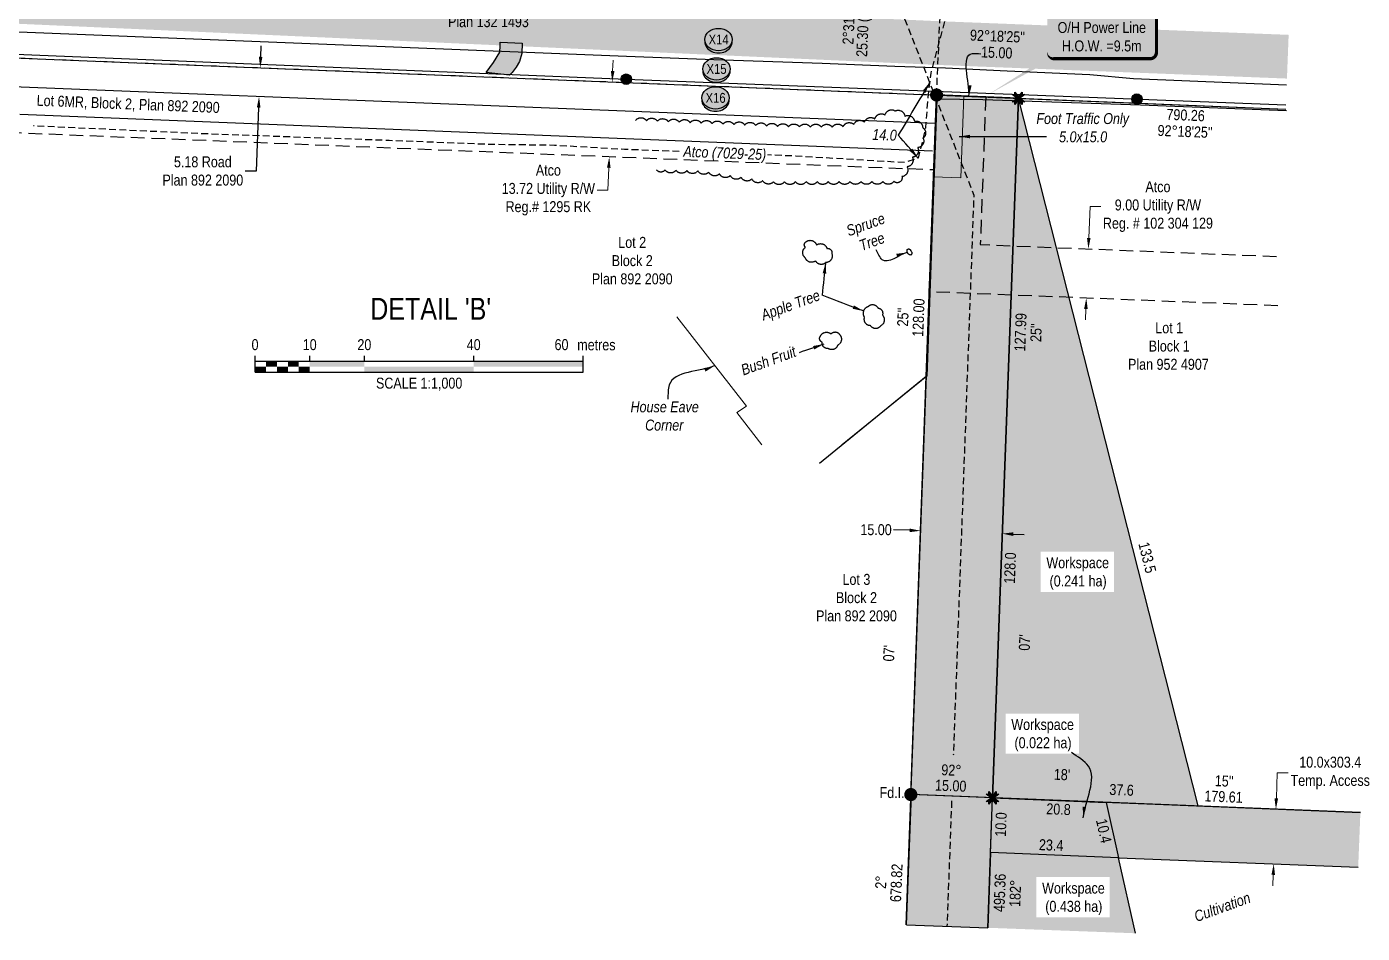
# Model space of a CAD drawing. Extents: x 309252 to 321570, y 5809412 to 5814891.
# Drawn here: x 313446 to 314667, y 5813408 to 5814236 of the extents above; entities that cross this region are included whole.
import ezdxf
from ezdxf.enums import TextEntityAlignment as Align

# ---------------------------------------------------------------- set-up
doc = ezdxf.new("R2010")
doc.units = 0
doc.header["$LTSCALE"] = 5
doc.header["$PDSIZE"] = 0.5
for name, pattern in [('0', [1, 1, 0]), ('foc-ACCESSROAD', [3.75, 2.5, -1.25]), ('foc-FLOWLINE', [3.75, 2.5, -1.25]), ('foc-TIELINE', [1.875, 1.25, -0.625]), ('UG_PIPE', [1.875, 1.25, -0.625])]:
    doc.linetypes.add(name, pattern=pattern)
doc.layers.get('Defpoints').update_dxf_attribs({"color": 9})
for name, color, linetype in [('AS-FENCE', 48, 'foc-FENCE'), ('AS-PIPE-UG', 44, 'UG_PIPE'), ('AS-PIPE-UG-T', 44, 'Continuous'), ('AS-POWER', 104, 'foc-POWER'), ('AS-POWER-EXISTING-PP', 72, 'Continuous'), ('AS-POWER-T', 104, 'Continuous'), ('AS-ROADS', 254, 'Continuous'), ('AS-TELEPHONE', 224, 'foc-TEL'), ('DETAIL-T', 7, 'Continuous'), ('F-AR', 190, 'foc-ACCESSROAD'), ('F-EZE', 190, 'foc-FLOWLINE'), ('L-BD', 7, 'Continuous'), ('L-BD1', 253, 'Continuous'), ('L-MON', 1, 'Continuous'), ('L-SEC', 7, 'Continuous'), ('L-SECLBL', 7, 'Continuous'), ('L-TIE', 7, 'foc-TIELINE'), ('L-TITLEDB', 4, 'Continuous'), ('L-TITLEDB-T', 4, 'Continuous'), ('P-CROSSINGS', 250, 'Continuous'), ('P-PROPOSED', 10, 'Continuous'), ('P-PROPOSED-H', 21, 'Continuous'), ('P-TEMP-H', 41, 'Continuous'), ('P-TEMP_ACCESS ROAD', 46, 'Continuous'), ('P-TXT', 4, 'Continuous'), ('T-BUSH', 110, '0'), ('T-BUSH-T', 110, 'Continuous'), ('T-TIE', 201, 'foc-TIELINE')]:
    doc.layers.add(name, color=color, linetype=linetype)
for name, color, linetype, lineweight in [('AS-GENERAL', 48, 'Continuous', 18), ('F-EZE-T', 190, 'Continuous', 9), ('P-TEMP-T', 46, 'Continuous', 18), ('T-TEXT', 48, 'Continuous', 18), ('T-TIE-T', 201, 'Continuous', 18)]:
    doc.layers.add(name, color=color, linetype=linetype, lineweight=lineweight)
doc.styles.add('175L', font='ARIALN.TTF', dxfattribs={"height": 20})
doc.styles.add('80', font='ARIALN.TTF', dxfattribs={"height": 10})
doc.styles.add('80CG', font='ARIALN.TTF', dxfattribs={"height": 10})
doc.styles.add('80L', font='ARIALN.TTF', dxfattribs={"height": 10})
doc.styles.add('80LS', font='ARIALNI.TTF', dxfattribs={"height": 10})
doc.styles.add('Crossing', font='ARIALN.TTF', dxfattribs={"height": 10})
doc.styles.add('foc-LtypeFont', font='ARIALN.TTF', dxfattribs={"height": 7.35})
doc.linetypes.add('foc-FENCE', pattern='A,10,-1,["X",foc-LtypeFont,S=0.2,R=0,X=-0.625,Y=-0.75],-1.24', length=12.24)
doc.linetypes.add('foc-POWER', pattern='A,6,-1,["P",foc-LtypeFont,S=0.2,R=0,X=-0.625,Y=-0.75],-1.24,4', length=12.24)
doc.linetypes.add('foc-TEL', pattern='A,2,-1,["T",foc-LtypeFont,S=0.2,R=0,X=-0.425,Y=-0.75],-1.24,8', length=12.24)
doc.dimstyles.new('Compass 5 000', dxfattribs={"dimscale": 5, "dimtxt": 9, "dimasz": 2, "dimexe": 0.2, "dimexo": 0.0625, "dimgap": 0.5, "dimtad": 0, "dimtih": 1, "dimtoh": 1, "dimzin": 0, "dimdsep": 46, "dimtxsty": '80CG', "dimcen": 0.1, "dimse1": 1, "dimse2": 1, "dimclrd": 256, "dimclrt": 256, "dimaunit": 1, "dimadec": 4, "dimazin": 0, "dimtfac": 0.06, "dimtofl": 0, "dimtmove": 0, "dimatfit": 1, "dimfxl": 0.2, "dimtolj": 1, "dimtzin": 0, "dimlwd": -1, "dimarcsym": 0})

# ---------------------------------------------------------------- blocks, each defined once
blk = doc.blocks.new('*D477')
at = {"layer": 'Defpoints', "color": 0, "transparency": 16777216}
for p in [(313919.1, 5814314.6), (314041.1, 5814309.7), (314040.1, 5814283.9)]:
    blk.add_point(p, dxfattribs=at)
at = {"layer": 'L-TITLEDB', "transparency": 16777216}
for p, q in [((313919.5, 5814324.6), (313919.9, 5814334.6)), ((313917.7, 5814278.8), (313916.5, 5814249.2)), ((313916.5, 5814249.2), (313906.5, 5814249.2))]:
    blk.add_line(p, q, dxfattribs=at)
for points in [[(313917.9, 5814324.7), (313921.2, 5814324.6), (313919.1, 5814314.6)], [(313916, 5814278.9), (313919.3, 5814278.7), (313918.1, 5814288.8)]]:
    blk.add_solid(points, dxfattribs=at)
at = {"layer": 'L-TITLEDB', "transparency": 16777216, "insert": (313867.8, 5814249.2), "char_height": 10, "attachment_point": 5, "style": '80CG'}
blk.add_mtext('\\A1;5.18 Road\\PPlan 132 1493', dxfattribs=at)
blk = doc.blocks.new('POWERPOLE')
h = blk.add_hatch(color=255)
edge = h.paths.add_edge_path()
edge.add_arc((0, 0), 0.96, 0, 360)
at = {"linetype": 'Continuous'}
for p, q in [((0.68, -0.68), (-0.68, 0.68)), ((-0.68, -0.68), (0.68, 0.68))]:
    blk.add_line(p, q, dxfattribs=at)
blk.add_circle((0, 0), 0.96, dxfattribs=at)
blk = doc.blocks.new('fdia')
at = {"color": 255, "const_width": 1}
blk.add_lwpolyline([(-0.5, 0, 1), (0.5, 0, 1)], format="xyb", close=True, dxfattribs=at)
blk = doc.blocks.new('Fdiaa')
blk.add_blockref('fdia', (0, 0))
blk = doc.blocks.new('fdib')
at = {"color": 1, "const_width": 1.6}
blk.add_lwpolyline([(-0.4, 0, 1), (0.4, 0, 1)], format="xyb", close=True, dxfattribs=at)
at = {"color": 1}
blk.add_circle((0, 0), 0.8, dxfattribs=at)
blk = doc.blocks.new('Fdibb')
blk.add_blockref('fdib', (0, 0))
blk = doc.blocks.new('fdicc')
for name in ['Fdibb', 'Fdiaa']:
    blk.add_blockref(name, (0, 0))
blk = doc.blocks.new('FDI')
blk.add_blockref('fdicc', (0, 0))
blk = doc.blocks.new('*U325')
at = {"color": 0}
for p, q in [((-150, 0), (-150, 15)), ((-100, 10), (-100, 15)), ((-50, 10), (-50, 15)), ((50, 10), (50, 15)), ((150.2, 0), (150.2, 15)), ((-150, 10), (150.2, 10)), ((-150, 0), (150.2, 0))]:
    blk.add_line(p, q, dxfattribs=at)
for points in [[(-150, 5), (-140, 5), (-150, 0), (-140, 0)], [(-140, 10), (-130, 10), (-140, 5), (-130, 5)], [(-130, 5), (-120, 5), (-130, 0), (-120, 0)], [(-120, 10), (-110, 10), (-120, 5), (-110, 5)], [(-110, 5), (-100, 5), (-110, 0), (-100, 0)], [(-100, 10), (-50, 10), (-100, 5), (-50, 5)], [(-50, 5), (50, 5), (-50, 0), (50, 0)], [(50, 10), (150.2, 10), (50, 5), (150.2, 5)]]:
    blk.add_solid(points, dxfattribs=at)
at = {"color": 0, "style": '80'}
blk.add_text('metres', height=10, dxfattribs=at).set_placement((162.2, 20), align=Align.CENTER)
at = {"color": 0, "char_height": 10, "style": '80'}
for s, insert, attachment_point in [('0', (-150, 30.2), 2), ('10', (-100, 30.2), 2), ('20', (-50, 30.2), 2), ('40', (50, 30.2), 2), ('60', (136.7, 30.2), 3), ('SCALE 1:1,000', (0.1, -5), 2)]:
    blk.add_mtext(s, dxfattribs=dict(at, insert=insert, attachment_point=attachment_point))
blk = doc.blocks.new('*D486')
at = {"layer": 'Defpoints', "color": 0, "transparency": 16777216}
for p in [(313706.9, 5814196.9), (313658, 5814172.5), (313705.9, 5814170.6)]:
    blk.add_point(p, dxfattribs=at)
at = {"layer": 'L-TITLEDB-T', "transparency": 16777216}
for p, q in [((313659.5, 5814208.8), (313659.9, 5814218.8)), ((313657.6, 5814162.5), (313655.3, 5814104.4)), ((313655.3, 5814104.4), (313645.3, 5814104.4))]:
    blk.add_line(p, q, dxfattribs=at)
for points in [[(313657.8, 5814208.9), (313661.1, 5814208.7), (313659.1, 5814198.8)], [(313656, 5814162.5), (313659.3, 5814162.4), (313658, 5814172.5)]]:
    blk.add_solid(points, dxfattribs=at)
at = {"layer": 'L-TITLEDB-T', "transparency": 16777216, "insert": (313606.6, 5814104.4), "char_height": 10, "attachment_point": 5, "style": '80CG'}
blk.add_mtext('\\A1;5.18 Road\\PPlan 892 2090', dxfattribs=at)
blk = doc.blocks.new('TEMP')
h = blk.add_hatch(color=255)
h.dxf.hatch_style = 1
h.paths.add_polyline_path([(0, 0.25), (-0.67, 1.15), (-0.67, 0.67), (-1.15, 0.67), (-0.25, 0), (-1.15, -0.67), (-0.67, -0.67), (-0.67, -1.15), (0, -0.25), (0.67, -1.15), (0.67, -0.67), (1.15, -0.67), (0.25, 0), (1.15, 0.67), (0.67, 0.67), (0.67, 1.15)])
h.paths.add_polyline_path([(0.57, 0.85), (0.57, 0.57), (0.85, 0.57), (0.08, 0), (0.85, -0.57), (0.57, -0.57), (0.57, -0.85), (0, -0.08), (-0.57, -0.85), (-0.57, -0.57), (-0.85, -0.57), (-0.08, 0), (-0.85, 0.57), (-0.57, 0.57), (-0.57, 0.85), (0, 0.08)], flags=16)
h = blk.add_hatch(color=1)
h.dxf.hatch_style = 1
h.paths.add_polyline_path([(0, 0.08), (-0.57, 0.85), (-0.57, 0.57), (-0.85, 0.57), (-0.08, 0), (-0.85, -0.57), (-0.57, -0.57), (-0.57, -0.85), (0, -0.08), (0.57, -0.85), (0.57, -0.57), (0.85, -0.57), (0.08, 0), (0.85, 0.57), (0.57, 0.57), (0.57, 0.85)])
at = {"color": 1}
for p, q in [((-0.08, 0), (0.08, 0)), ((0, 0.08), (0, -0.08))]:
    blk.add_line(p, q, dxfattribs=at)
at = {"color": 255, "flags": 128}
blk.add_lwpolyline([(-0.25, 0), (-1.15, 0.67), (-0.67, 0.67), (-0.67, 1.15), (0, 0.25), (0.67, 1.15), (0.67, 0.67), (1.15, 0.67), (0.25, 0), (1.15, -0.67), (0.67, -0.67), (0.67, -1.15), (0, -0.25), (-0.67, -1.15), (-0.67, -0.67), (-1.15, -0.67)], close=True, dxfattribs=at)
at = {"color": 1, "flags": 128}
blk.add_lwpolyline([(-0.08, 0), (-0.85, 0.57), (-0.57, 0.57), (-0.57, 0.85), (0, 0.08), (0.57, 0.85), (0.57, 0.57), (0.85, 0.57), (0.08, 0), (0.85, -0.57), (0.57, -0.57), (0.57, -0.85), (0, -0.08), (-0.57, -0.85), (-0.57, -0.57), (-0.85, -0.57)], close=True, dxfattribs=at)
blk = doc.blocks.new('*D499')
at = {"layer": 'Defpoints', "color": 0, "transparency": 16777216}
for p in [(314588, 5813521), (314632.6, 5813519.2), (314630.6, 5813469.2)]:
    blk.add_point(p, dxfattribs=at)
at = {"layer": 'P-TEMP-T', "transparency": 16777216}
for p, q in [((314588.4, 5813531), (314589.3, 5813554.2)), ((314589.3, 5813554.2), (314599.3, 5813554.2)), ((314585.6, 5813461), (314585.1, 5813451))]:
    blk.add_line(p, q, dxfattribs=at)
for points in [[(314586.7, 5813531), (314590, 5813530.9), (314588, 5813521)], [(314583.9, 5813461.1), (314587.2, 5813461), (314586, 5813471)]]:
    blk.add_solid(points, dxfattribs=at)
at = {"layer": 'P-TEMP-T', "transparency": 16777216, "insert": (314637.7, 5813554.2), "char_height": 10, "attachment_point": 5, "style": '80CG'}
blk.add_mtext('\\A1;10.0x303.4\\PTemp. Access', dxfattribs=at)
blk = doc.blocks.new('*D528')
at = {"layer": 'Defpoints', "color": 0, "transparency": 16777216}
for p in [(314416.5, 5814033.2), (314483.5, 5814030.5), (314481.7, 5813985.6)]:
    blk.add_point(p, dxfattribs=at)
at = {"layer": 'F-EZE-T', "transparency": 16777216}
for p, q in [((314416.9, 5814043.2), (314418, 5814071.9)), ((314418, 5814071.9), (314428, 5814071.9)), ((314414.2, 5813978.3), (314413.8, 5813968.3))]:
    blk.add_line(p, q, dxfattribs=at)
for points in [[(314415.2, 5814043.3), (314418.5, 5814043.2), (314416.5, 5814033.2)], [(314412.6, 5813978.3), (314415.9, 5813978.2), (314414.6, 5813988.3)]]:
    blk.add_solid(points, dxfattribs=at)
at = {"layer": 'F-EZE-T', "transparency": 16777216, "insert": (314480.1, 5814071.9), "char_height": 10, "attachment_point": 5, "style": '80CG'}
blk.add_mtext('\\A1;Atco\\P9.00 Utility R/W\\PReg. # 102 304 129', dxfattribs=at)
blk = doc.blocks.new('xing2')
h = blk.add_hatch(color=50)
h.dxf.hatch_style = 1
edge = h.paths.add_edge_path()
edge.add_ellipse((0, 0), major_axis=(-12.5, 0), ratio=0.816297, start_angle=0, end_angle=360)
h = blk.add_hatch(color=250)
h.dxf.hatch_style = 1
edge = h.paths.add_edge_path()
edge.add_ellipse((0, -2), major_axis=(-12.5, 0), ratio=0.816297, start_angle=0, end_angle=180)
edge.add_line((12.5, -2), (12.5, 0))
edge.add_ellipse((0, 0), major_axis=(-12.5, 0), ratio=0.816297, start_angle=0, end_angle=180, ccw=False)
edge.add_line((-12.5, 0), (-12.5, -2))
at = {"color": 250}
blk.add_ellipse((0, 0), major_axis=(-12.5, 0), ratio=0.816297, dxfattribs=at)
blk.add_ellipse((0, -2), major_axis=(-12.5, 0), ratio=0.816297, start_param=0, end_param=3.141593, dxfattribs=at)
at = {"color": 250, "style": 'Crossing'}
blk.add_attdef('CROSSING', text='', height=9, dxfattribs=at).set_placement((0.1, 0), align=Align.MIDDLE_CENTER)
at = {"color": 250, "style": 'Crossing', "flags": 1}
for tag, p in [('OWNER', (0.1, -12.5)), ('DESCRIPTION', (0.1, -25.8)), ('LOCATION', (0.1, -39.3)), ('DWG_REF', (0.1, -52.8))]:
    blk.add_attdef(tag, text='', height=9, dxfattribs=at).set_placement(p, align=Align.MIDDLE_CENTER)
blk = doc.blocks.new('*D851')
at = {"layer": 'Defpoints', "color": 0, "transparency": 16777216}
for p in [(313961.1, 5814186.7), (313958.4, 5814118.1), (313978.3, 5814117.3)]:
    blk.add_point(p, dxfattribs=at)
at = {"layer": 'F-EZE-T', "transparency": 16777216}
for p, q in [((313981.4, 5814195.9), (313981.8, 5814205.8)), ((313977.9, 5814107.3), (313977.1, 5814087)), ((313977.1, 5814087), (313967.1, 5814087))]:
    blk.add_line(p, q, dxfattribs=at)
for points in [[(313979.8, 5814195.9), (313983.1, 5814195.8), (313981, 5814185.9)], [(313976.2, 5814107.4), (313979.5, 5814107.3), (313978.3, 5814117.3)]]:
    blk.add_solid(points, dxfattribs=at)
at = {"layer": 'F-EZE-T', "transparency": 16777216, "insert": (313922.6, 5814087), "char_height": 10, "attachment_point": 5, "style": '80CG'}
blk.add_mtext('\\A1;Atco\\P13.72 Utility R/W\\PReg.# 1295 RK', dxfattribs=at)
blk = doc.blocks.new('*D961')
at = {"layer": 'Defpoints', "color": 0, "transparency": 16777216}
for p in [(314264.5, 5813816.3), (314339.3, 5813813.5), (314263, 5813775.6)]:
    blk.add_point(p, dxfattribs=at)
at = {"layer": 'P-TXT', "transparency": 16777216}
for p, q in [((314253, 5813776), (314238.2, 5813776.5)), ((314347.8, 5813772.5), (314357.8, 5813772.1))]:
    blk.add_line(p, q, dxfattribs=at)
for points in [[(314253.1, 5813777.6), (314252.9, 5813774.3), (314263, 5813775.6)], [(314347.9, 5813774.2), (314347.8, 5813770.8), (314337.8, 5813772.9)]]:
    blk.add_solid(points, dxfattribs=at)
at = {"layer": 'P-TXT', "transparency": 16777216, "insert": (314222.3, 5813776.5), "char_height": 10, "attachment_point": 5, "style": '80CG'}
blk.add_mtext('\\A1;15.00', dxfattribs=at)
blk = doc.blocks.new('*U964')
h = blk.add_hatch(color=255)
edge = h.paths.add_edge_path()
edge.add_line((-44, -28.5), (44, -28.5))
edge.add_arc((44, -22.5), 6, 270, 360)
edge.add_line((50, -22.5), (50, 21))
edge.add_arc((44, 21), 6, 0, 90)
edge.add_line((44, 27), (-44, 27))
edge.add_arc((-44, 21), 6, 90, 180)
edge.add_line((-50, 21), (-50, -22.5))
edge.add_arc((-44, -22.5), 6, 180, 270)
at = {"color": 104, "flags": 128}
blk.add_lwpolyline([(-44, -28.5, 3, 3, 0), (44, -28.5, 3, 3, 0.414214), (50, -22.5, 3, 3, 0), (50, 21, 3, 0, 0.414214), (44, 27, 0, 0, 0), (-44, 27, 0, 0, 0.414214), (-50, 21, 0, 0, 0), (-50, -22.5, 0, 3, 0.414214)], format="xyseb", close=True, dxfattribs=at)
blk.add_lwpolyline([(-104.8, -61.7, 0, 7.5, 0), (0, 0, 0, 0, 0)], format="xyseb", dxfattribs=at)
at = {"color": 104, "style": '80'}
blk.add_attdef('ENTER_TEXT_001', (-26.8, -4.9), '', height=10, dxfattribs=at)

msp = doc.modelspace()

# ---------------------------------------------------------------- hatches: boundary and pattern name
at = {"layer": 'AS-ROADS'}
h = msp.add_hatch(color=256, dxfattribs=at)
h.dxf.hatch_style = 1
h.paths.add_polyline_path([(313865.85, 5814194.413), (313872.535, 5814203.766), (313878.149, 5814213.118), (313878.417, 5814218.997), (313878.417, 5814222.203), (313898.737, 5814221.402), (313898.202, 5814211.782), (313896.063, 5814204.568), (313893.122, 5814199.223), (313889.379, 5814194.413), (313886.973, 5814192.009)])
at = {"layer": 'P-PROPOSED-H'}
h = msp.add_hatch(color=256, dxfattribs=at)
h.dxf.hatch_style = 1
h.paths.add_polyline_path([(314249.513, 5813415.426), (314324.455, 5813412.646), (314328.86, 5813531.407), (314352.581, 5814170.897), (314277.648, 5814173.915), (314276.688, 5814148.036), (314275.761, 5814123.055), (314258.451, 5813656.382)])
at = {"layer": 'P-TEMP-H'}
h = msp.add_hatch(color=256, dxfattribs=at)
h.dxf.hatch_style = 1
h.paths.add_polyline_path([(314328.86, 5813531.407), (314516.772, 5813523.979), (314352.581, 5814170.897)])
h = msp.add_hatch(color=256, dxfattribs=at)
h.dxf.hatch_style = 1
h.paths.add_polyline_path([(314444.054, 5813476.735), (314327.007, 5813481.446), (314328.86, 5813531.407), (314432.623, 5813527.323)])
h = msp.add_hatch(color=256, dxfattribs=at)
h.dxf.hatch_style = 1
h.paths.add_polyline_path([(314663.247, 5813467.913), (314665.257, 5813517.868), (314432.623, 5813527.323), (314444.054, 5813476.735)])
h = msp.add_hatch(color=256, dxfattribs=at)
h.dxf.hatch_style = 1
h.paths.add_polyline_path([(314444.054, 5813476.735), (314327.007, 5813481.446), (314324.455, 5813412.646), (314459.669, 5813407.63)])

# ---------------------------------------------------------------- linework, layer by layer
at = {"layer": 'AS-FENCE', "flags": 128}
for points in [[(314597.613, 5814159.412), (314464.227, 5814164.614), (314319.813, 5814169.445), (314277.958, 5814170.105), (314268.631, 5813916.848), (314191.333, 5813854.124)], [(314250.201, 5813415.4), (314254.698, 5813534.625)], [(314254.703, 5813534.655), (314665.272, 5813518.23)]]:
    msp.add_lwpolyline(points, dxfattribs=at)
at = {"layer": 'AS-GENERAL', "flags": 128}
msp.add_lwpolyline([(314277.648, 5814173.915), (314302.631, 5814172.996), (314299.873, 5814098.047), (314274.89, 5814098.966)], close=True, dxfattribs=at)
msp.add_lwpolyline([(314039.953, 5813971.205), (314103.748, 5813889.56), (314095.053, 5813883.78), (314117.833, 5813853.98)], dxfattribs=at)
at = {"layer": 'AS-PIPE-UG', "flags": 128}
msp.add_lwpolyline([(314486.313, 5814312.46), (314441.638, 5814307.355), (314407.458, 5814302.185), (314368.848, 5814301.555), (314337.853, 5814302.285), (314312.858, 5814304.985), (314301.388, 5814305.695), (314295.693, 5814296.7), (314291.998, 5814277.205), (314286.578, 5814246.9), (314272.308, 5814193.78), (314269.668, 5814171.645), (314267.488, 5814143.72), (314260.798, 5814116.285), (314248.738, 5814112.06), (314148.873, 5814117.97), (314147.663, 5814118.11), (313992.178, 5814124.135), (313928.228, 5814127.845), (313869.983, 5814128.635), (313777.158, 5814132.245), (313609.618, 5814138.335), (313451.753, 5814145.6)], dxfattribs=at)
at = {"layer": 'AS-POWER', "flags": 128}
msp.add_lwpolyline([(312854.12, 5814235.142), (313993.788, 5814188.355), (314597.082, 5814164.888)], dxfattribs=at)
at = {"layer": 'AS-ROADS', "const_width": 39.996, "flags": 128}
msp.add_lwpolyline([(314598.877, 5814208.916), (314278.724, 5814221.401), (312784.556, 5814288.267)], dxfattribs=at)
at = {"layer": 'AS-ROADS', "flags": 128}
msp.add_lwpolyline([(313865.85, 5814194.413), (313872.535, 5814203.766), (313878.149, 5814213.118), (313878.417, 5814218.997), (313878.417, 5814222.203), (313898.737, 5814221.402), (313898.202, 5814211.782), (313896.063, 5814204.568), (313893.122, 5814199.223), (313889.379, 5814194.413), (313886.973, 5814192.009)], close=True, dxfattribs=at)
at = {"layer": 'AS-TELEPHONE', "flags": 128}
msp.add_lwpolyline([(312783.33, 5814257.838), (313994.133, 5814209.365), (314073.898, 5814206.41), (314172.883, 5814203.145), (314239.628, 5814200.205), (314285.683, 5814198.72), (314342.183, 5814196.115), (314417.798, 5814192.665), (314457.738, 5814188.965), (314597.824, 5814183.331)], dxfattribs=at)
at = {"layer": 'F-AR', "flags": 128}
msp.add_lwpolyline([(314589.684, 5813981.217), (314271.03, 5813994.053), (314277.648, 5814173.915), (314322.608, 5814172.104), (314317.604, 5814037.209), (314591.495, 5814026.176)], dxfattribs=at)
at = {"layer": 'F-EZE', "flags": 128}
msp.add_lwpolyline([(312782.376, 5814234.148), (314277.648, 5814173.915), (314275.126, 5814105.368), (312779.615, 5814165.61)], dxfattribs=at)
at = {"layer": 'L-BD'}
msp.add_line((314250.201, 5813415.4), (314324.455, 5813412.646), dxfattribs=at)
at = {"layer": 'L-SEC', "flags": 128}
msp.add_lwpolyline([(312782.376, 5814234.148), (314596.928, 5814161.054)], dxfattribs=at)
at = {"layer": 'L-TIE'}
msp.add_line((314277.648, 5814173.915), (314283.303, 5814300.325), dxfattribs=at)
at = {"layer": 'L-TITLEDB', "flags": 128}
for points in [[(313011.953, 5814029.387), (313018.158, 5814198), (314276.688, 5814148.036)], [(314665.257, 5813517.868), (314254.118, 5813534.415), (314277.648, 5814173.915), (314596.928, 5814161.054)], [(313439.288, 5814156.37), (314273.858, 5814122.89)], [(314268.108, 5813916.731), (314170.488, 5813837.125)]]:
    msp.add_lwpolyline(points, dxfattribs=at)
at = {"layer": 'P-TEMP_ACCESS ROAD', "flags": 128}
for points in [[(314328.86, 5813531.407), (314516.772, 5813523.979), (314352.581, 5814170.897)], [(314444.054, 5813476.735), (314327.007, 5813481.446), (314328.86, 5813531.407), (314432.623, 5813527.323)]]:
    msp.add_lwpolyline(points, close=True, dxfattribs=at)
for points in [[(314665.257, 5813517.868), (314432.623, 5813527.323), (314444.054, 5813476.735), (314663.247, 5813467.913)], [(314459.669, 5813407.63), (314444.054, 5813476.735), (314327.007, 5813481.446), (314324.455, 5813412.646)]]:
    msp.add_lwpolyline(points, dxfattribs=at)
at = {"layer": 'T-BUSH', "flags": 128}
for points in [[(314002.349, 5814150.748, -0.52056705), (314012.339, 5814150.318, -0.52056705), (314022.328, 5814149.888, -0.52056705), (314032.318, 5814149.457, -0.52056705), (314042.308, 5814149.027, -0.52056705), (314052.298, 5814148.596, -0.52056705), (314062.288, 5814148.166, -0.52056705), (314072.278, 5814147.735, -0.52056705), (314082.267, 5814147.305, -0.52056705), (314092.257, 5814146.874, -0.52056705), (314102.247, 5814146.444, -0.52056705), (314112.237, 5814146.013, -0.52056705), (314122.227, 5814145.583, -0.52056705), (314132.216, 5814145.152, -0.52056705), (314142.209, 5814144.815, -0.52056705), (314152.207, 5814144.735, -0.52056705), (314162.206, 5814144.655, -0.52056705), (314172.205, 5814144.574, -0.52056705), (314182.204, 5814144.494, -0.52056705), (314192.149, 5814144.935, -0.52056705), (314201.925, 5814147.034, -0.52056705), (314211.701, 5814149.134, -0.52056705), (314221.241, 5814152.02, -0.52056705), (314230.547, 5814155.677, -0.52056705), (314239.854, 5814159.333, -0.52056705), (314248.628, 5814154.543, -0.52056705), (314257.402, 5814149.748, -0.52056705), (314264.943, 5814144.039, -0.52056705), (314265.356, 5814134.498, -0.52056705), (314260.465, 5814125.776, -0.52056705), (314255.575, 5814117.054, -0.52056705), (314250.685, 5814108.333, -0.52530057), (314245.973, 5814099.284, -0.24469844)], [(314245.973, 5814099.284, -0.75165015), (314238.528, 5814094.933, -0.52056705), (314228.529, 5814094.907, -0.52056705), (314218.53, 5814094.88, -0.52056705), (314208.531, 5814094.854, -0.52056705), (314198.532, 5814094.827, -0.52056705), (314188.533, 5814094.801, -0.52056705), (314178.534, 5814094.774, -0.52056705), (314168.535, 5814094.748, -0.52056705), (314158.536, 5814094.721, -0.52056705), (314148.537, 5814094.694, -0.52056705), (314138.538, 5814094.668, -0.52056705), (314128.539, 5814094.641, -0.52056705), (314118.614, 5814095.568, -0.52056705), (314108.738, 5814097.137, -0.52056705), (314098.863, 5814098.706, -0.52056705), (314088.988, 5814100.274, -0.52056705), (314079.113, 5814101.843, -0.52056705), (314069.237, 5814103.412, -0.52056705), (314059.326, 5814104.59, -0.52056705), (314049.33, 5814104.859, -0.52056705), (314039.335, 5814105.128, -0.52056705), (314029.339, 5814105.397, -0.52056705), (314021.484, 5814105.609)]]:
    msp.add_lwpolyline(points, format="xyb", dxfattribs=at)
for points in [[(314158.323, 5814039.82, -0.52056705), (314167.844, 5814036.767, -0.52056705), (314177.366, 5814033.713, -0.52056705), (314181.856, 5814028.941, -0.52056705), (314176.189, 5814020.703, -0.52056705), (314167.087, 5814022.279, -0.52056705), (314157.519, 5814025.185, -0.52056705), (314157.791, 5814034.634, -0.52056705)], [(314250.913, 5814032.78, -0.54504903), (314253.943, 5814031.74, -0.35996033), (314254.478, 5814027.74), (314254.258, 5814027.63, -0.52073838)], [(314214.958, 5813980.3, 0.52056705), (314211.596, 5813970.883, 0.52056705), (314216.793, 5813963.39, 0.52056705), (314226.789, 5813963.143, 0.52056705), (314228.34, 5813972.563, 0.52056705), (314224.446, 5813978.723, 0.52056705)], [(314171.374, 5813953.371, -0.52056705), (314181.161, 5813955.422, -0.52056705), (314188.757, 5813955.154, -0.52056705), (314187.265, 5813945.267, -0.52056705), (314178.404, 5813942.207, -0.52056705), (314173.15, 5813947.885, -0.52056705)]]:
    msp.add_lwpolyline(points, format="xyb", close=True, dxfattribs=at)
at = {"layer": 'T-TIE', "flags": 128}
for points in [[(314207.346, 5814348.214), (314311.696, 5814082.442), (314293.786, 5813593.069), (314292.95, 5813570.574)], [(314291.389, 5813528.555), (314287.134, 5813414.03)]]:
    msp.add_lwpolyline(points, dxfattribs=at)

# ---------------------------------------------------------------- block references
at = {"layer": 'AS-POWER-EXISTING-PP', "xscale": 4.999542700000028, "yscale": 4.999542700000028, "zscale": 4.999542700000028}
for p in [(313993.788, 5814188.355), (314460.888, 5814170.185)]:
    msp.add_blockref('POWERPOLE', p, dxfattribs=at)
at = {"layer": 'AS-POWER-T'}
ref = msp.add_blockref('*U964', (314428.803, 5814235.543), dxfattribs=dict(at, xscale=0.9998170883649322, yscale=0.9998170883649322, zscale=0.9998170883649322))
ref.add_attrib('ENTER_TEXT_001', "Fortis 1-Wire 'X15'", (314381.857, 5814247.449), dxfattribs={"layer": '0', "color": 104, "height": 9.99817, "style": '80'})
ref.add_attrib('ENTER_TEXT_002', 'O/H Power Line', (314388.34, 5814230.608), dxfattribs={"layer": '0', "color": 104, "height": 9.99817, "style": '80'})
ref.add_attrib('ENTER_TEXT_003', 'H.O.W. =9.5m', (314392.289, 5814213.767), dxfattribs={"layer": '0', "color": 104, "height": 9.99817, "style": '80'})
at = {"layer": 'L-MON', "xscale": 4.999542700000003, "yscale": 4.999542700000003, "zscale": 4.999542700000003}
for name, p in [('FDI', (314277.648, 5814173.915)), ('TEMP', (314352.581, 5814170.897)), ('FDI', (314254.118, 5813534.415)), ('TEMP', (314328.86, 5813531.407))]:
    msp.add_blockref(name, p, dxfattribs=at)
at = {"layer": 'L-SECLBL', "xscale": 0.99990854, "yscale": 0.99990854, "zscale": 0.99990854}
msp.add_blockref('*U325', (313804.329, 5813920.522), dxfattribs=at)
at = {"layer": 'P-CROSSINGS'}
for p, values in [((314078.212, 5814224.623), {'CROSSING': 'X14'}), ((314076.343, 5814197.748), {'CROSSING': 'X15'}), ((314075.469, 5814171.287), {'CROSSING': 'X16'})]:
    msp.add_blockref('xing2', p, dxfattribs=at).add_auto_attribs(values)

# ---------------------------------------------------------------- texts
at = {"layer": 'DETAIL-T', "color": 3, "insert": (313814.988, 5813978.464), "char_height": 19.9982, "width": 223.83755, "attachment_point": 5, "style": '80CG'}
msp.add_mtext("DETAIL 'B'", dxfattribs=at)
at = {"layer": 'L-BD', "style": '80L'}
for s, rotation, p in [('92°18\'25"', 357.6933, (314333.259, 5814227.719)), ('15.00', 357.6933, (314332.655, 5814212.733)), ('790.26', 357.6933, (314505.433, 5814155.572)), ('92°18\'25"', 357.6933, (314504.829, 5814140.586)), ('127.99', 87.8757, (314354.373, 5813957.088)), ('25"', 87.8757, (314368.612, 5813956.56)), ("07'", 87.8757, (314358.11, 5813673.434)), ('92°', 357.6952, (314291.184, 5813556.791)), ("18'", 357.6952, (314392.381, 5813552.718)), ('15.00', 357.6952, (314290.611, 5813542.553)), ("15''", 357.6952, (314540.699, 5813546.752)), ('179.61', 357.6952, (314540.126, 5813532.515)), ('495.36', 87.8757, (314335.363, 5813444.59)), ('182°', 87.8757, (314349.601, 5813444.062))]:
    msp.add_text(s, height=9.9991, rotation=rotation, dxfattribs=at).set_placement(p, align=Align.MIDDLE)
at = {"layer": 'L-BD1', "style": '80L'}
for s, height, rotation, p in [("2°31'15''", 9.9982, 87.4839, (314197.545, 5814242.069)), ('25.30 (Calc.)', 9.99817, 87.4839, (314211.779, 5814241.443)), ('128.00', 9.9982, 87.8928, (314261.098, 5813970.377)), ("25''", 9.9982, 87.8928, (314246.86, 5813970.901)), ("07'", 9.9982, 87.4839, (314234.025, 5813663.595)), ('678.82', 9.9982, 87.4839, (314240.859, 5813453.68)), ('2°', 9.9982, 87.4839, (314226.626, 5813454.306))]:
    msp.add_text(s, height=height, rotation=rotation, dxfattribs=at).set_placement(p, align=Align.MIDDLE)
at = {"layer": 'L-MON', "insert": (314218.424, 5813541.265), "char_height": 9.99909, "attachment_point": 1, "style": '80L'}
msp.add_mtext_dynamic_manual_height_columns('\\pi7.0908;Fd.I.', width=28.0711, gutter_width=50, heights=[0], dxfattribs=at)
at = {"layer": 'L-TITLEDB-T', "insert": (313454.391, 5814174.117), "char_height": 9.99909, "attachment_point": 1, "rotation": 357.715526, "style": '80L'}
msp.add_mtext_dynamic_manual_height_columns('\\pi0.46687;Lot 6MR, Block 2, Plan 892 2090', width=167.03724, gutter_width=50, heights=[0], dxfattribs=at)
at = {"layer": 'L-TITLEDB-T', "char_height": 9.99909, "attachment_point": 1, "style": '80L'}
for s, width, insert in [('\\pi24.686;Lot 2\\P\\pi18.657;Block 2\\P\\pi0.49329;Plan 892 2090', 73.42879, (313961.867, 5814044.17)), ('\\pi65.162;Lot 1\\P\\pi59.133;Block 1\\P\\pi40.202;Plan 952 4907', 152.86655, (314412.516, 5813966.08)), ('\\pi24.655;Lot 3\\P\\pi18.657;Block 2\\P\\pi0.49329;Plan 892 2090', 73.42879, (314166.961, 5813736.105))]:
    msp.add_mtext_dynamic_manual_height_columns(s, width=width, gutter_width=50, heights=[0], dxfattribs=dict(at, insert=insert))
at = {"layer": 'P-TEMP-T', "attachment_point": 1, "style": '80L'}
for s, insert, char_height, rotation in [('\\pi0.62204;133.5', (314471.609, 5813766.817), 9.99817, 284.241274), ('\\pi0.66637;128.0', (314339.247, 5813726.715), 9.99817, 87.875697), ('\\pi3.4558;37.6', (314432.473, 5813544.294), 9.99817, 357.695195), ('\\pi3.3729;20.8', (314374.893, 5813526.633), 9.99909, 357.695195), ('\\pi3.8504;10.0', (314330.853, 5813492.314), 9.99909, 87.695195), ('\\pi3.8504;10.4', (314432.248, 5813516.92), 9.99909, 282.732654), ('\\pi3.3968;23.4', (314368.135, 5813493.824), 9.99909, 357.695195)]:
    msp.add_mtext_dynamic_manual_height_columns(s, width=28.20368, gutter_width=50, heights=[0], dxfattribs=dict(at, insert=insert, char_height=char_height, rotation=rotation))
at = {"layer": 'T-BUSH-T', "style": '80LS'}
for s, p in [('Apple Tree', (314144.048, 5813981.971)), ('Bush Fruit', (314123.906, 5813931.033))]:
    msp.add_text(s, height=9.9991, rotation=20, dxfattribs=at).set_placement(p, align=Align.MIDDLE_CENTER)
at = {"layer": 'T-BUSH-T', "insert": (314211.047, 5814060.269), "char_height": 9.9991, "width": 36.10625, "attachment_point": 2, "rotation": 20, "style": '80LS'}
msp.add_mtext('Spruce\\PTree', dxfattribs=at)
at = {"layer": 'T-TEXT', "style": '80LS'}
msp.add_text('Cultivation', height=9.99909, rotation=20, dxfattribs=at).set_placement((314538.921, 5813431.666), align=Align.MIDDLE_CENTER)
at = {"layer": 'T-TEXT', "char_height": 9.99909, "attachment_point": 1, "style": '80L'}
for s, width, insert in [('\\pi0.32623;{\\fArial Narrow|b0|i1|c0|p34;Foot Traffic Only\\P\\pi21.105;5.0x15.0}', 85.47417, (314368.617, 5814157.371)), ('\\pi0.29156;{\\fArial Narrow|b0|i1|c0|p34;House Eave \\P\\pi13.629;Corner}', 62.22142, (313997.478, 5813893.833))]:
    msp.add_mtext_dynamic_manual_height_columns(s, width=width, gutter_width=50, heights=[0], dxfattribs=dict(at, insert=insert))
at = {"layer": 'T-TIE-T', "insert": (314230.272, 5814142.482), "char_height": 9.99817, "width": 16.29485, "attachment_point": 2, "rotation": 357.8604, "style": '80L'}
msp.add_mtext('{\\fArial Narrow|b0|i1|c0|p34;14.0}', dxfattribs=at)

# ---------------------------------------------------------------- dimensions: what is measured, and where the dimension line sits
at = {"layer": 'F-EZE-T'}
for base, p1, p2, angle, text, picture, middle in [((313978.279, 5814117.325), (313961.128, 5814186.665), (313958.367, 5814118.127), 267.693267, 'Atco\\P13.72 Utility R/W\\PReg.# 1295 RK', '*D851', (313922.571, 5814087.041)), ((314416.456, 5814033.227), (314481.659, 5813985.568), (314483.47, 5814030.528), 87.6933, 'Atco\\P9.00 Utility R/W\\PReg. # 102 304 129', '*D528', (314480.139, 5814071.927))]:
    dim = msp.add_linear_dim(base=base, p1=p1, p2=p2, angle=angle, text=text, dimstyle='Compass 5 000', dxfattribs=at)
    dim.commit()
    dim.dimension.update_dxf_attribs({"geometry": picture, "text_midpoint": middle, "dimtype": 161})
at = {"layer": 'L-TITLEDB'}
dim = msp.add_linear_dim(base=(313919.119, 5814314.632), p1=(314040.073, 5814283.882), p2=(314041.111, 5814309.736), angle=87.70176, text='5.18 Road\\PPlan 132 1493', dimstyle='Compass 5 000', dxfattribs=at)
dim.commit()
dim.dimension.update_dxf_attribs({"geometry": '*D477', "text_midpoint": (313867.756, 5814249.156), "dimtype": 161})
at = {"layer": 'L-TITLEDB-T'}
dim = msp.add_linear_dim(base=(313658.024, 5814172.474), p1=(313706.924, 5814196.905), p2=(313705.873, 5814170.566), angle=267.715526, text='5.18 Road\\PPlan 892 2090', dimstyle='Compass 5 000', dxfattribs=at)
dim.commit()
dim.dimension.update_dxf_attribs({"geometry": '*D486', "text_midpoint": (313606.584, 5814104.418), "dimtype": 161})
at = {"layer": 'P-TEMP-T', "color": 6}
dim = msp.add_linear_dim(base=(314587.963, 5813520.979), p1=(314630.622, 5813469.226), p2=(314632.633, 5813519.181), angle=87.695195, text='10.0x303.4\\PTemp. Access', dimstyle='Compass 5 000', dxfattribs=at)
dim.commit()
dim.dimension.update_dxf_attribs({"geometry": '*D499', "text_midpoint": (314637.729, 5813554.226), "dimtype": 161})
at = {"layer": 'P-TXT'}
dim = msp.add_linear_dim(base=(314262.993, 5813775.612), p1=(314339.324, 5813813.499), p2=(314264.488, 5813816.253), angle=177.892788, text='15.00', dimstyle='Compass 5 000', dxfattribs=at)
dim.commit()
dim.dimension.update_dxf_attribs({"geometry": '*D961', "text_midpoint": (314222.285, 5813776.523), "dimtype": 161})

# ---------------------------------------------------------------- leaders
at = {"layer": 'L-BD', "path_type": 1}
msp.add_leader([(314307.275, 5814172.722), (314310.384, 5814211.841), (314318.004, 5814211.603)], dimstyle='Compass 5 000', override={"dimgap": 0.5, "dimtad": 0}, dxfattribs=at)
at = {"layer": 'T-BUSH-T', "path_type": 1}
for points in [[(314250.833, 5814029.972), (314227.924, 5814023.234), (314222.42, 5814032.444)], [(314176.189, 5814020.703), (314172.965, 5813990.897)], [(314210.826, 5813976.467), (314172.965, 5813990.897)], [(314174.642, 5813946.164), (314152.001, 5813938.324)]]:
    msp.add_leader(points, dimstyle='Compass 5 000', override={"dimgap": 0.5, "dimtad": 0}, dxfattribs=at)
at = {"layer": 'T-TEXT', "path_type": 1}
for points in [[(314298.338, 5814135.929), (314378.23, 5814135.929)], [(314074.882, 5813926.504), (314033.183, 5813908.859), (314031.773, 5813895.941)]]:
    msp.add_leader(points, dimstyle='Compass 5 000', override={"dimgap": 0.5, "dimtad": 0}, dxfattribs=at)
at = {"layer": 'T-TIE-T', "path_type": 1}
for points in [[(314271.3, 5814185.329), (314242.62, 5814137.083)], [(314260.798, 5814116.285), (314242.62, 5814137.083)]]:
    msp.add_leader(points, dimstyle='Compass 5 000', override={"dimgap": 0.5, "dimtad": 0}, dxfattribs=at)

# ---------------------------------------------------------------- next in the draw order: texts
at = {"layer": 'AS-PIPE-UG-T', "insert": (314046.292, 5814127.445), "char_height": 9.99909, "attachment_point": 1, "rotation": 357.73198, "style": '175L', "bg_fill": 3, "box_fill_scale": 1.15, "bg_fill_color": 256, "bg_fill_true_color": 256, "bg_fill_transparency": 0}
msp.add_mtext_dynamic_manual_height_columns('\\pi0.053435;{\\fArial Narrow|b0|i1|c0|p34;Atco (7029-25)}', width=75.21596, gutter_width=100, heights=[0], dxfattribs=at)
at = {"layer": 'P-TEMP-T', "char_height": 9.99909, "attachment_point": 1, "style": '80L', "bg_fill": 2}
for s, insert in [('\\pi0.13104;Workspace\\P\\pi3.0332;(0.241 ha)', (314377.962, 5813751.355)), ('\\pi0.13104;Workspace\\P\\pi3.0332;(0.022 ha)', (314345.86, 5813603.474)), ('\\pi0.13104;Workspace\\P\\pi3.0332;(0.438 ha)', (314374.041, 5813453.926))]:
    msp.add_mtext_dynamic_manual_height_columns(s, width=56.90082, gutter_width=50, heights=[0], dxfattribs=dict(at, insert=insert))

# ---------------------------------------------------------------- next in the draw order: linework, layer by layer
at = {"layer": 'P-PROPOSED', "flags": 128}
msp.add_lwpolyline([(314324.455, 5813412.646), (314328.86, 5813531.407), (314352.581, 5814170.897), (314277.648, 5814173.915), (314276.688, 5814148.036), (314275.761, 5814123.055), (314249.513, 5813415.426)], dxfattribs=at)

# ---------------------------------------------------------------- next in the draw order: leaders
at = {"layer": 'P-TEMP-T', "path_type": 1}
msp.add_leader([(314411.845, 5813513.196), (314416.614, 5813560.431), (314401.041, 5813573.015)], dimstyle='Compass 5 000', override={"dimgap": 0.5, "dimtad": 0}, dxfattribs=at)

doc.saveas('drawing.dxf')
